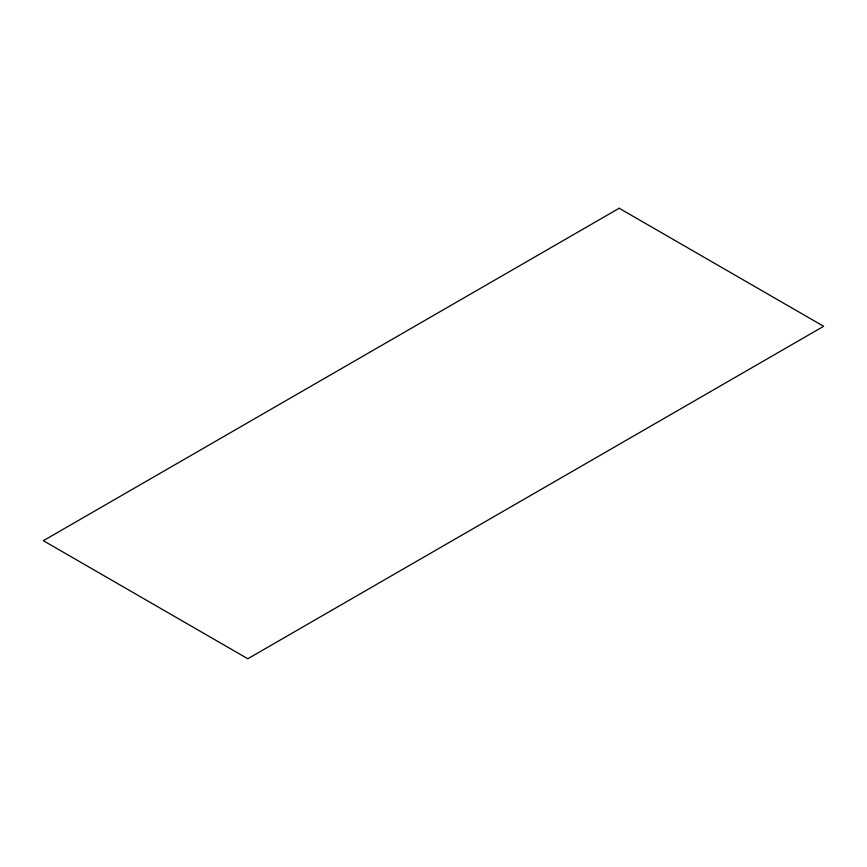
<?xml version="1.0" encoding="UTF-8"?>
<svg xmlns="http://www.w3.org/2000/svg" width="867" height="867" viewBox="0 0 867 867"><rect width="100%" height="100%" fill="white"/><g stroke="black" fill="none" stroke-linecap="round" stroke-linejoin="round"><path stroke-width="1.3" d="M619.19 208.253L43.35 540.705L247.81 658.747L823.65 326.295L619.19 208.253"/></g></svg>
